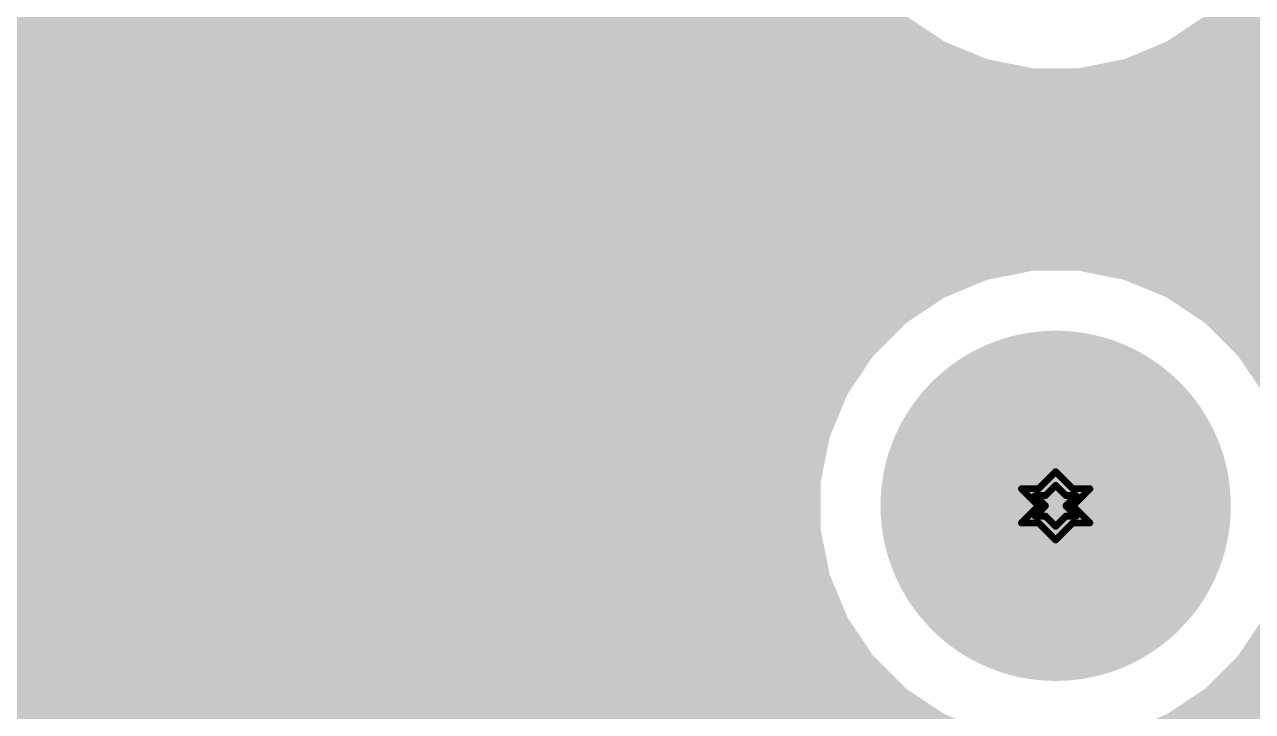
# Model space of a CAD drawing. Header units: inches. Extents: x 68 to 568, y 3 to 460.
# Drawn here: x 142.7 to 151.83, y 154.85 to 159.95 of the extents above; entities that cross this region are included whole.
import ezdxf

# ---------------------------------------------------------------- set-up
doc = ezdxf.new("R2010")
doc.units = ezdxf.units.IN
for name, color, linetype in [('Bottom Layer', 5, 'Continuous'), ('Bottom Solder', 6, 'Continuous'), ('Drill Drawing', 1, 'Continuous'), ('Layer 1', 16, 'Continuous'), ('Layer 2', 76, 'Continuous'), ('Multi-Layer', 9, 'Continuous'), ('Pad Holes', 156, 'Continuous'), ('Top Layer', 1, 'Continuous'), ('Top Solder', 216, 'Continuous')]:
    doc.layers.add(name, color=color, linetype=linetype)

# ---------------------------------------------------------------- blocks, each defined once
blk = doc.blocks.new('760895741_182')
at = {"layer": 'Bottom Layer'}
h = blk.add_hatch(color=5, dxfattribs=at)
edge = h.paths.add_edge_path()
edge.add_arc((17.5, 12.5), 1.2, 0, 360)
at = {"layer": 'Bottom Solder'}
h = blk.add_hatch(color=6, dxfattribs=at)
edge = h.paths.add_edge_path()
edge.add_arc((17.5, 12.5), 1.3016, 0, 360)
at = {"layer": 'Layer 1'}
h = blk.add_hatch(color=16, dxfattribs=at)
edge = h.paths.add_edge_path()
edge.add_arc((17.5, 12.5), 1.2, 0, 360)
at = {"layer": 'Layer 2'}
h = blk.add_hatch(color=76, dxfattribs=at)
edge = h.paths.add_edge_path()
edge.add_arc((17.5, 12.5), 1.2, 0, 360)
at = {"layer": 'Multi-Layer'}
h = blk.add_hatch(color=9, dxfattribs=at)
edge = h.paths.add_edge_path()
edge.add_arc((17.5, 12.5), 1.2, 0, 360)
at = {"layer": 'Pad Holes'}
h = blk.add_hatch(color=7, dxfattribs=at)
edge = h.paths.add_edge_path()
edge.add_arc((17.5, 12.5), 0.6, 0, 360)
at = {"layer": 'Top Layer'}
h = blk.add_hatch(color=1, dxfattribs=at)
edge = h.paths.add_edge_path()
edge.add_arc((17.5, 12.5), 1.2, 0, 360)
at = {"layer": 'Top Solder'}
h = blk.add_hatch(color=216, dxfattribs=at)
edge = h.paths.add_edge_path()
edge.add_arc((17.5, 12.5), 1.3016, 0, 360)

msp = doc.modelspace()

# ---------------------------------------------------------------- hatches: boundary and pattern name
at = {"layer": 'Top Layer'}
h = msp.add_hatch(color=1, dxfattribs=at)
h.paths.add_polyline_path([(174.8282, 163.5757), (174.8282, 160.1029), (177.3428, 160.1029), (177.3428, 152.5521), (164.8899, 152.5521), (164.8899, 152.7454), (164.3719, 152.7454), (164.3719, 152.5521), (160.401, 152.5521), (160.401, 141.1462), (157.3543, 138.0995), (136.2964, 138.0995), (136.2964, 163.576), (174.8282, 163.576)])
h.paths.add_polyline_path([(150.537, 163.1222), (150.1929, 163.1222), (149.8554, 163.0551), (149.5375, 162.9234), (149.2513, 162.7322), (149.008, 162.4889), (148.8168, 162.2028), (148.6851, 161.8848), (148.618, 161.5473), (148.618, 161.3753), (148.618, 161.2032), (148.6851, 160.8657), (148.8168, 160.5478), (149.008, 160.2616), (149.2513, 160.0183), (149.5375, 159.8271), (149.8554, 159.6954), (150.1929, 159.6283), (150.537, 159.6283), (150.8745, 159.6954), (151.1924, 159.8271), (151.4786, 160.0183), (151.7219, 160.2616), (151.9131, 160.5478), (152.0448, 160.8657), (152.1119, 161.2032), (152.1119, 161.3753), (152.1119, 161.5473), (152.0448, 161.8848), (151.9131, 162.2028), (151.7219, 162.4889), (151.4786, 162.7322), (151.1924, 162.9234), (150.8745, 163.0551)], flags=0)
h.paths.add_polyline_path([(150.537, 158.1222), (150.1929, 158.1222), (149.8554, 158.0551), (149.5375, 157.9234), (149.2513, 157.7322), (149.008, 157.4889), (148.8168, 157.2028), (148.6851, 156.8848), (148.618, 156.5473), (148.618, 156.3753), (148.618, 156.2032), (148.6851, 155.8657), (148.8168, 155.5478), (149.008, 155.2616), (149.2513, 155.0183), (149.5375, 154.8271), (149.8554, 154.6954), (150.1929, 154.6283), (150.537, 154.6283), (150.8745, 154.6954), (151.1924, 154.8271), (151.4786, 155.0183), (151.7219, 155.2616), (151.9131, 155.5478), (152.0448, 155.8657), (152.1119, 156.2032), (152.1119, 156.3753), (152.1119, 156.5473), (152.0448, 156.8848), (151.9131, 157.2028), (151.7219, 157.4889), (151.4786, 157.7322), (151.1924, 157.9234), (150.8745, 158.0551)], flags=0)
h.paths.add_polyline_path([(152.0448, 153.4765), (142.9766, 153.4765), (142.7784, 153.437), (142.6704, 153.3649), (142.5702, 153.3649), (142.5702, 153.2647), (142.4981, 153.1567), (142.4586, 152.9585), (142.4586, 147.9801), (142.4586, 145.0591), (142.4981, 144.8609), (142.5702, 144.753), (142.5702, 144.6273), (142.7085, 144.6273), (142.7784, 144.5806), (142.9766, 144.5412), (148.6916, 144.5412), (148.8898, 144.5806), (148.9597, 144.6273), (152.4508, 144.6273), (152.4508, 147.6734), (152.5233, 147.7819), (152.5627, 147.9801), (152.5627, 152.9585), (152.5233, 153.1567), (152.4508, 153.2652), (152.4508, 153.3649), (152.3509, 153.3649), (152.243, 153.437)], flags=0)

# ---------------------------------------------------------------- linework, layer by layer
at = {"layer": 'Drill Drawing'}
for points in [[(150.238, 156.5023, 0.0508, 0.0508, 0), (150.365, 156.6293, 0.0508, 0.0508, 0)], [(150.365, 156.6293, 0.0508, 0.0508, 0), (150.492, 156.5023, 0.0508, 0.0508, 0)], [(150.111, 156.5023, 0.0508, 0.0508, 0), (150.238, 156.3753, 0.0508, 0.0508, 0)], [(150.111, 156.5023, 0.0508, 0.0508, 0), (150.238, 156.5023, 0.0508, 0.0508, 0)], [(150.2888, 156.4515, 0.0508, 0.0508, 0), (150.365, 156.5277, 0.0508, 0.0508, 0)], [(150.365, 156.5277, 0.0508, 0.0508, 0), (150.4412, 156.4515, 0.0508, 0.0508, 0)], [(150.492, 156.5023, 0.0508, 0.0508, 0), (150.619, 156.5023, 0.0508, 0.0508, 0)], [(150.492, 156.3753, 0.0508, 0.0508, 0), (150.619, 156.5023, 0.0508, 0.0508, 0)], [(150.2126, 156.4515, 0.0508, 0.0508, 0), (150.2888, 156.3753, 0.0508, 0.0508, 0)], [(150.2126, 156.4515, 0.0508, 0.0508, 0), (150.2888, 156.4515, 0.0508, 0.0508, 0)], [(150.4412, 156.4515, 0.0508, 0.0508, 0), (150.5174, 156.4515, 0.0508, 0.0508, 0)], [(150.4412, 156.3753, 0.0508, 0.0508, 0), (150.5174, 156.4515, 0.0508, 0.0508, 0)], [(150.111, 156.2483, 0.0508, 0.0508, 0), (150.238, 156.3753, 0.0508, 0.0508, 0)], [(150.2126, 156.2991, 0.0508, 0.0508, 0), (150.2888, 156.3753, 0.0508, 0.0508, 0)], [(150.2126, 156.2991, 0.0508, 0.0508, 0), (150.2888, 156.2991, 0.0508, 0.0508, 0)], [(150.2888, 156.2991, 0.0508, 0.0508, 0), (150.365, 156.2229, 0.0508, 0.0508, 0)], [(150.365, 156.2229, 0.0508, 0.0508, 0), (150.4412, 156.2991, 0.0508, 0.0508, 0)], [(150.4412, 156.3753, 0.0508, 0.0508, 0), (150.5174, 156.2991, 0.0508, 0.0508, 0)], [(150.4412, 156.2991, 0.0508, 0.0508, 0), (150.5174, 156.2991, 0.0508, 0.0508, 0)], [(150.492, 156.3753, 0.0508, 0.0508, 0), (150.619, 156.2483, 0.0508, 0.0508, 0)], [(150.111, 156.2483, 0.0508, 0.0508, 0), (150.238, 156.2483, 0.0508, 0.0508, 0)], [(150.238, 156.2483, 0.0508, 0.0508, 0), (150.365, 156.1213, 0.0508, 0.0508, 0)], [(150.365, 156.1213, 0.0508, 0.0508, 0), (150.492, 156.2483, 0.0508, 0.0508, 0)], [(150.492, 156.2483, 0.0508, 0.0508, 0), (150.619, 156.2483, 0.0508, 0.0508, 0)]]:
    msp.add_lwpolyline(points, format="xyseb", dxfattribs=at)
for points in [[(150.3523, 156.6293, 0.0254, 0.0254, 1), (150.3777, 156.6293, 0.0254, 0.0254, 1)], [(150.3523, 156.6293, 0.0254, 0.0254, 1), (150.3777, 156.6293, 0.0254, 0.0254, 1)], [(150.0983, 156.5023, 0.0254, 0.0254, 1), (150.1237, 156.5023, 0.0254, 0.0254, 1)], [(150.0983, 156.5023, 0.0254, 0.0254, 1), (150.1237, 156.5023, 0.0254, 0.0254, 1)], [(150.2253, 156.5023, 0.0254, 0.0254, 1), (150.2507, 156.5023, 0.0254, 0.0254, 1)], [(150.2253, 156.5023, 0.0254, 0.0254, 1), (150.2507, 156.5023, 0.0254, 0.0254, 1)], [(150.3523, 156.5277, 0.0254, 0.0254, 1), (150.3777, 156.5277, 0.0254, 0.0254, 1)], [(150.3523, 156.5277, 0.0254, 0.0254, 1), (150.3777, 156.5277, 0.0254, 0.0254, 1)], [(150.4793, 156.5023, 0.0254, 0.0254, 1), (150.5047, 156.5023, 0.0254, 0.0254, 1)], [(150.4793, 156.5023, 0.0254, 0.0254, 1), (150.5047, 156.5023, 0.0254, 0.0254, 1)], [(150.6063, 156.5023, 0.0254, 0.0254, 1), (150.6317, 156.5023, 0.0254, 0.0254, 1)], [(150.6063, 156.5023, 0.0254, 0.0254, 1), (150.6317, 156.5023, 0.0254, 0.0254, 1)], [(150.1999, 156.4515, 0.0254, 0.0254, 1), (150.2253, 156.4515, 0.0254, 0.0254, 1)], [(150.1999, 156.4515, 0.0254, 0.0254, 1), (150.2253, 156.4515, 0.0254, 0.0254, 1)], [(150.2761, 156.4515, 0.0254, 0.0254, 1), (150.3015, 156.4515, 0.0254, 0.0254, 1)], [(150.2761, 156.4515, 0.0254, 0.0254, 1), (150.3015, 156.4515, 0.0254, 0.0254, 1)], [(150.4285, 156.4515, 0.0254, 0.0254, 1), (150.4539, 156.4515, 0.0254, 0.0254, 1)], [(150.4285, 156.4515, 0.0254, 0.0254, 1), (150.4539, 156.4515, 0.0254, 0.0254, 1)], [(150.5047, 156.4515, 0.0254, 0.0254, 1), (150.5301, 156.4515, 0.0254, 0.0254, 1)], [(150.5047, 156.4515, 0.0254, 0.0254, 1), (150.5301, 156.4515, 0.0254, 0.0254, 1)], [(150.1999, 156.2991, 0.0254, 0.0254, 1), (150.2253, 156.2991, 0.0254, 0.0254, 1)], [(150.1999, 156.2991, 0.0254, 0.0254, 1), (150.2253, 156.2991, 0.0254, 0.0254, 1)], [(150.2253, 156.3753, 0.0254, 0.0254, 1), (150.2507, 156.3753, 0.0254, 0.0254, 1)], [(150.2253, 156.3753, 0.0254, 0.0254, 1), (150.2507, 156.3753, 0.0254, 0.0254, 1)], [(150.2761, 156.3753, 0.0254, 0.0254, 1), (150.3015, 156.3753, 0.0254, 0.0254, 1)], [(150.2761, 156.3753, 0.0254, 0.0254, 1), (150.3015, 156.3753, 0.0254, 0.0254, 1)], [(150.2761, 156.2991, 0.0254, 0.0254, 1), (150.3015, 156.2991, 0.0254, 0.0254, 1)], [(150.2761, 156.2991, 0.0254, 0.0254, 1), (150.3015, 156.2991, 0.0254, 0.0254, 1)], [(150.4285, 156.3753, 0.0254, 0.0254, 1), (150.4539, 156.3753, 0.0254, 0.0254, 1)], [(150.4285, 156.3753, 0.0254, 0.0254, 1), (150.4539, 156.3753, 0.0254, 0.0254, 1)], [(150.4285, 156.2991, 0.0254, 0.0254, 1), (150.4539, 156.2991, 0.0254, 0.0254, 1)], [(150.4285, 156.2991, 0.0254, 0.0254, 1), (150.4539, 156.2991, 0.0254, 0.0254, 1)], [(150.4793, 156.3753, 0.0254, 0.0254, 1), (150.5047, 156.3753, 0.0254, 0.0254, 1)], [(150.4793, 156.3753, 0.0254, 0.0254, 1), (150.5047, 156.3753, 0.0254, 0.0254, 1)], [(150.5047, 156.2991, 0.0254, 0.0254, 1), (150.5301, 156.2991, 0.0254, 0.0254, 1)], [(150.5047, 156.2991, 0.0254, 0.0254, 1), (150.5301, 156.2991, 0.0254, 0.0254, 1)], [(150.0983, 156.2483, 0.0254, 0.0254, 1), (150.1237, 156.2483, 0.0254, 0.0254, 1)], [(150.0983, 156.2483, 0.0254, 0.0254, 1), (150.1237, 156.2483, 0.0254, 0.0254, 1)], [(150.2253, 156.2483, 0.0254, 0.0254, 1), (150.2507, 156.2483, 0.0254, 0.0254, 1)], [(150.2253, 156.2483, 0.0254, 0.0254, 1), (150.2507, 156.2483, 0.0254, 0.0254, 1)], [(150.3523, 156.2229, 0.0254, 0.0254, 1), (150.3777, 156.2229, 0.0254, 0.0254, 1)], [(150.3523, 156.2229, 0.0254, 0.0254, 1), (150.3777, 156.2229, 0.0254, 0.0254, 1)], [(150.4793, 156.2483, 0.0254, 0.0254, 1), (150.5047, 156.2483, 0.0254, 0.0254, 1)], [(150.4793, 156.2483, 0.0254, 0.0254, 1), (150.5047, 156.2483, 0.0254, 0.0254, 1)], [(150.6063, 156.2483, 0.0254, 0.0254, 1), (150.6317, 156.2483, 0.0254, 0.0254, 1)], [(150.6063, 156.2483, 0.0254, 0.0254, 1), (150.6317, 156.2483, 0.0254, 0.0254, 1)], [(150.3523, 156.1213, 0.0254, 0.0254, 1), (150.3777, 156.1213, 0.0254, 0.0254, 1)], [(150.3523, 156.1213, 0.0254, 0.0254, 1), (150.3777, 156.1213, 0.0254, 0.0254, 1)]]:
    msp.add_lwpolyline(points, format="xyseb", close=True, dxfattribs=at)

# ---------------------------------------------------------------- block references
msp.add_blockref('760895741_182', (132.865, 143.8753))

doc.saveas('drawing.dxf')
